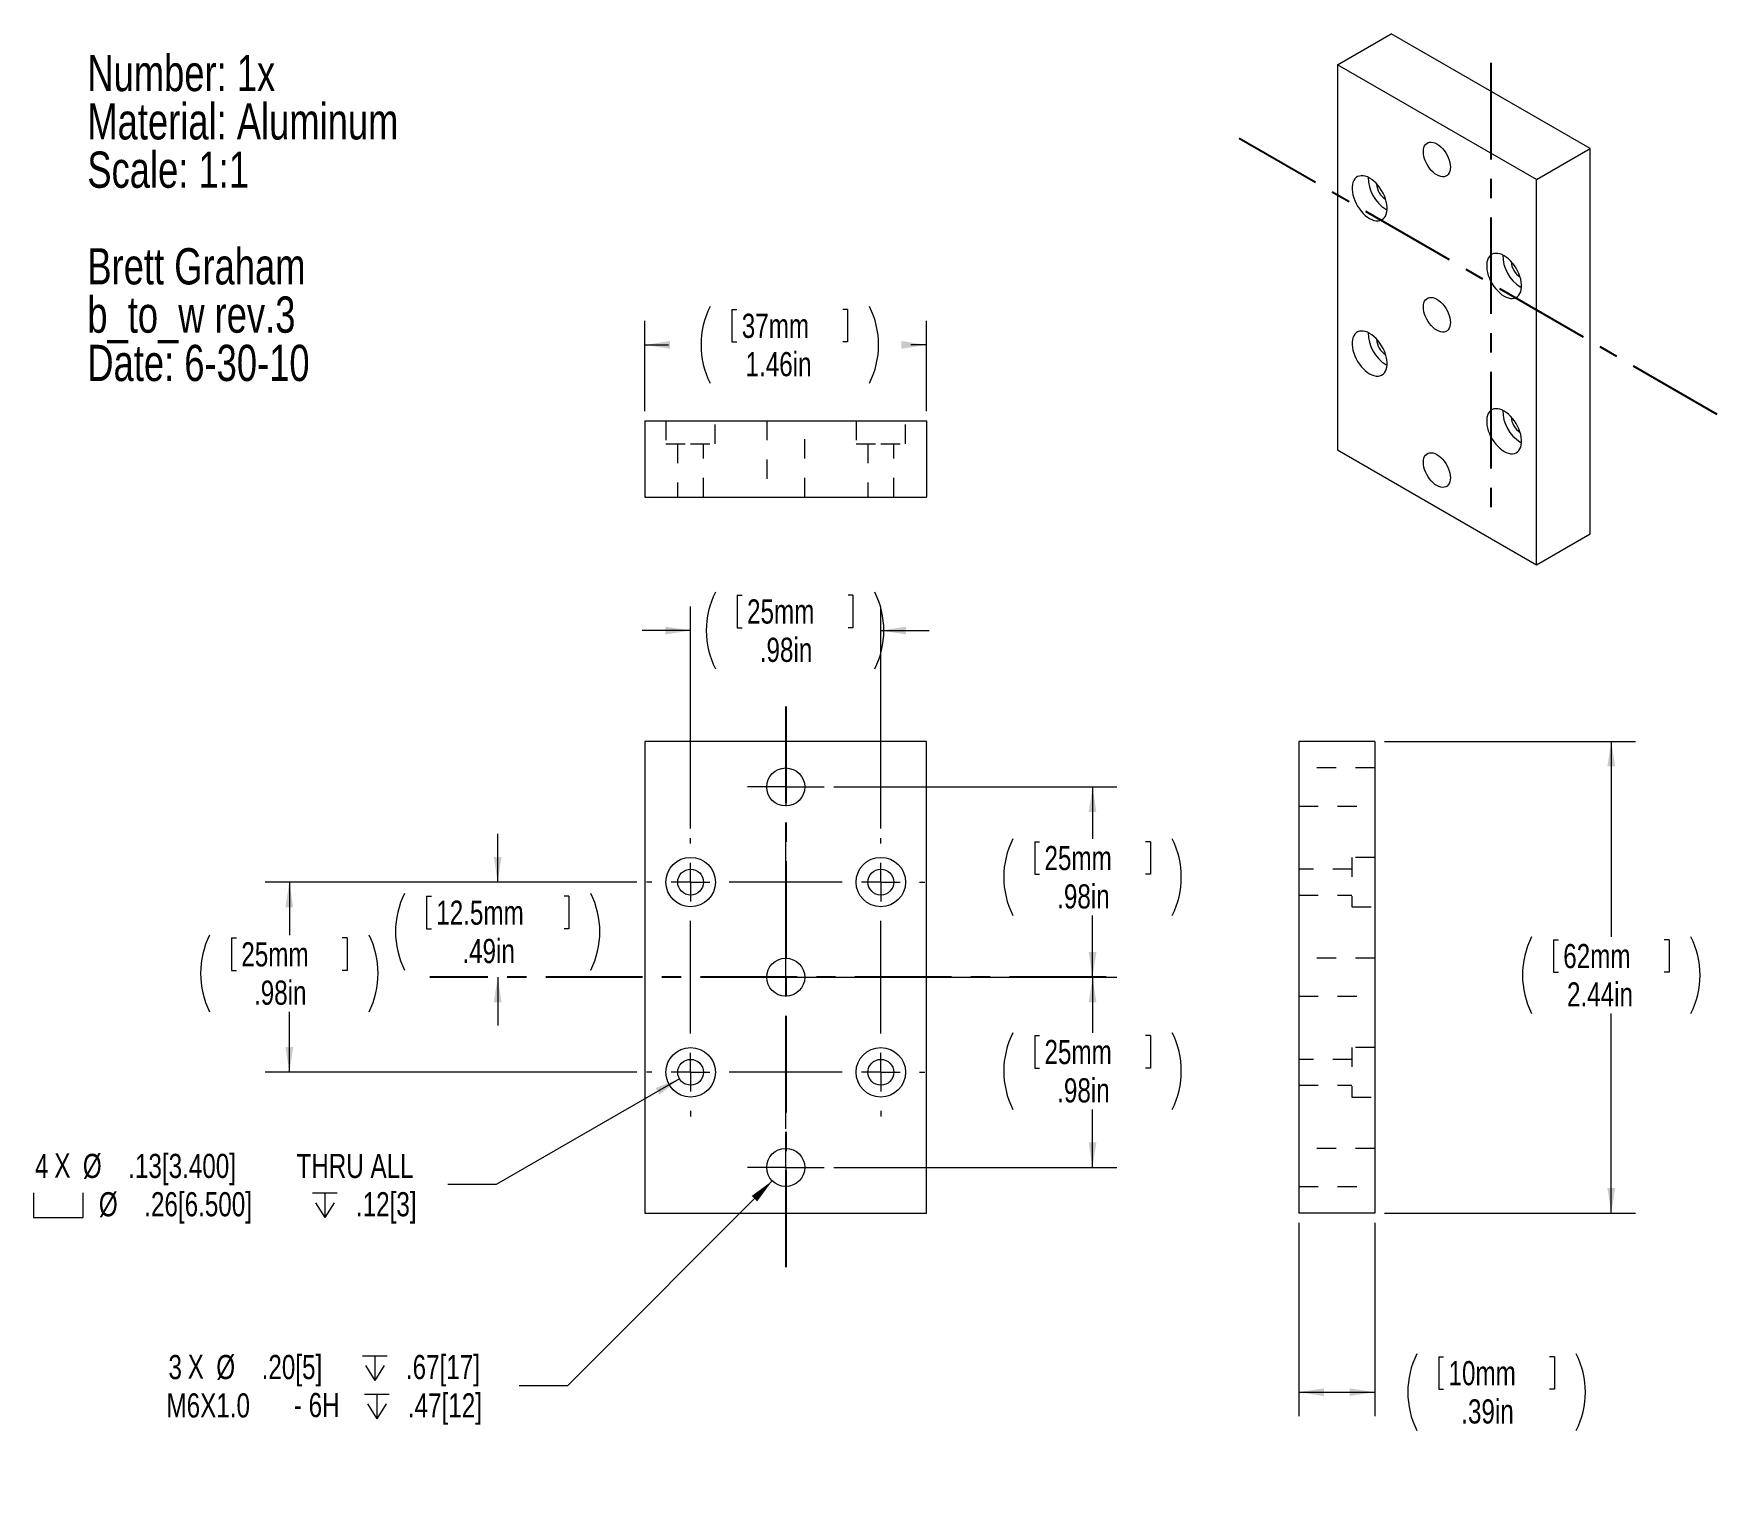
# Model space of a CAD drawing. Header units: inches. Extents: x 0.64 to 9.36, y 0.44 to 8.05.
import ezdxf

# ---------------------------------------------------------------- set-up
doc = ezdxf.new("R2010")
doc.units = ezdxf.units.IN
doc.header["$MEASUREMENT"] = 0
doc.linetypes.add('CENTERX2', pattern=[0.8, 0.5, -0.1, 0.1, -0.1])
doc.linetypes.add('HIDDEN', pattern=[0.075, 0.05, -0.025])
doc.styles.add('SLDTEXTSTYLE0', font='TXT', dxfattribs={"width": 0.75})
doc.dimstyles.new('SLDDIMSTYLE0', dxfattribs={"dimtxt": 0.125, "dimasz": 0.13, "dimexe": 0, "dimexo": 0.0625, "dimgap": 0.03125, "dimtad": 0, "dimtih": 1, "dimtoh": 1, "dimrnd": 1e-09, "dimzin": 12, "dimdsep": 46, "dimtxsty": 'SLDTEXTSTYLE0', "dimsah": 1, "dimcen": 0.09, "dimadec": 0, "dimazin": 0, "dimtfac": 1, "dimtofl": 0, "dimtmove": 0, "dimatfit": 3, "dimfxl": 1, "dimtolj": 1, "dimtzin": 12, "dimarcsym": 0})
doc.dimstyles.new('SLDDIMSTYLE1', dxfattribs={"dimtxt": 0.125, "dimasz": 0.13, "dimexe": 0, "dimexo": 0.0625, "dimgap": 0.03125, "dimtad": 0, "dimtih": 1, "dimtoh": 1, "dimrnd": 1e-09, "dimzin": 12, "dimdsep": 46, "dimtxsty": 'SLDTEXTSTYLE0', "dimsah": 1, "dimcen": 0.09, "dimadec": 0, "dimazin": 0, "dimtfac": 1, "dimtofl": 0, "dimtmove": 0, "dimatfit": 3, "dimfxl": 1, "dimtolj": 1, "dimtzin": 12, "dimarcsym": 0})
doc.dimstyles.new('SLDDIMSTYLE2', dxfattribs={"dimtxt": 0.125, "dimasz": 0.13, "dimexe": 0, "dimexo": 0.0625, "dimgap": 0.03125, "dimtad": 0, "dimtih": 1, "dimtoh": 1, "dimdec": 0, "dimrnd": 1e-09, "dimzin": 12, "dimdsep": 46, "dimtxsty": 'SLDTEXTSTYLE0', "dimsah": 1, "dimcen": 0.09, "dimadec": 0, "dimazin": 0, "dimtfac": 1, "dimtofl": 0, "dimtmove": 0, "dimatfit": 3, "dimfxl": 1, "dimtolj": 1, "dimtzin": 12, "dimarcsym": 0})

# ---------------------------------------------------------------- blocks, each defined once
blk = doc.blocks.new('SW_NOTE_0')
at = {"color": 0, "linetype": 'Continuous', "lineweight": 0, "char_height": 0.1875, "attachment_point": 1, "style": 'SLDTEXTSTYLE0'}
for s, insert in [('Number: 1x', (0, 0.2417)), ('Material: Aluminum', (0, -0.0083)), ('Scale: 1:1', (0, -0.2583)), ('Brett Graham', (0, -0.7583)), ('b_to_w rev.3', (0, -1.0083)), ('Date: 6-30-10', (0, -1.2583))]:
    blk.add_mtext(s, dxfattribs=dict(at, insert=insert))
blk = doc.blocks.new('*D2')
at = {"color": 7, "linetype": 'Continuous', "lineweight": 0}
for p, q in [((4.7839, 4.1532), (6.2479, 4.1532)), ((6.1229, 4.1532), (6.1229, 3.885)), ((5.8236, 3.8701), (5.8236, 3.7015)), ((5.8236, 3.8701), (5.849, 3.8701)), ((6.4222, 3.8701), (6.3968, 3.8701)), ((6.4222, 3.8701), (6.4222, 3.7015)), ((5.8236, 3.7015), (5.849, 3.7015)), ((6.4222, 3.7015), (6.3968, 3.7015)), ((6.1229, 3.1689), (6.1229, 3.4883)), ((4.7839, 3.1689), (6.2479, 3.1689))]:
    blk.add_line(p, q, dxfattribs=at)
for centre, start, end in [((6.1071, 3.6867), 153.43495, 206.56505), ((6.1388, 3.6867), 333.43495, 26.56505)]:
    blk.add_arc(centre, 0.4435, start, end, dxfattribs=at)
for points in [[(6.1229, 4.1532), (6.1029, 4.0232), (6.1429, 4.0232)], [(6.1229, 3.1689), (6.1429, 3.2989), (6.1029, 3.2989)]]:
    blk.add_solid(points, dxfattribs=at)
at = {"color": 7, "linetype": 'Continuous', "lineweight": 0, "char_height": 0.125, "attachment_point": 1, "style": 'SLDTEXTSTYLE0'}
for s, insert in [('25mm', (5.8744, 3.8478)), ('.98in', (5.9401, 3.6495))]:
    blk.add_mtext(s, dxfattribs=dict(at, insert=insert))
blk = doc.blocks.new('*D3')
at = {"color": 7, "linetype": 'Continuous', "lineweight": 0}
for p, q in [((4.7839, 3.1689), (6.2479, 3.1689)), ((6.1229, 3.1689), (6.1229, 2.8814)), ((5.8236, 2.8665), (5.8236, 2.6979)), ((5.8236, 2.8665), (5.849, 2.8665)), ((6.4222, 2.8665), (6.3968, 2.8665)), ((6.4222, 2.8665), (6.4222, 2.6979)), ((5.8236, 2.6979), (5.849, 2.6979)), ((6.4222, 2.6979), (6.3968, 2.6979)), ((6.1229, 2.1846), (6.1229, 2.4847)), ((4.7839, 2.1846), (6.2479, 2.1846))]:
    blk.add_line(p, q, dxfattribs=at)
for centre, start, end in [((6.1071, 2.6831), 153.43495, 206.56505), ((6.1388, 2.6831), 333.43495, 26.56505)]:
    blk.add_arc(centre, 0.4435, start, end, dxfattribs=at)
for points in [[(6.1229, 3.1689), (6.1029, 3.0389), (6.1429, 3.0389)], [(6.1229, 2.1846), (6.1429, 2.3146), (6.1029, 2.3146)]]:
    blk.add_solid(points, dxfattribs=at)
at = {"color": 7, "linetype": 'Continuous', "lineweight": 0, "char_height": 0.125, "attachment_point": 1, "style": 'SLDTEXTSTYLE0'}
for s, insert in [('25mm', (5.8744, 2.8442)), ('.98in', (5.9401, 2.6459))]:
    blk.add_mtext(s, dxfattribs=dict(at, insert=insert))
blk = doc.blocks.new('*D4')
at = {"color": 7, "linetype": 'Continuous', "lineweight": 0}
for p, q in [((3.7654, 3.661), (1.8423, 3.661)), ((1.9673, 3.661), (1.9673, 3.3869)), ((1.668, 3.372), (1.668, 3.2035)), ((1.668, 3.372), (1.6933, 3.372)), ((2.2666, 3.372), (2.2412, 3.372)), ((2.2666, 3.372), (2.2666, 3.2035)), ((1.668, 3.2035), (1.6933, 3.2035)), ((2.2666, 3.2035), (2.2412, 3.2035)), ((1.9673, 2.6768), (1.9673, 2.9903)), ((3.7654, 2.6768), (1.8423, 2.6768))]:
    blk.add_line(p, q, dxfattribs=at)
for centre, start, end in [((1.9514, 3.1886), 153.43495, 206.56505), ((1.9831, 3.1886), 333.43495, 26.56505)]:
    blk.add_arc(centre, 0.4435, start, end, dxfattribs=at)
for points in [[(1.9673, 3.661), (1.9473, 3.531), (1.9873, 3.531)], [(1.9673, 2.6768), (1.9873, 2.8068), (1.9473, 2.8068)]]:
    blk.add_solid(points, dxfattribs=at)
at = {"color": 7, "linetype": 'Continuous', "lineweight": 0, "char_height": 0.125, "attachment_point": 1, "style": 'SLDTEXTSTYLE0'}
for s, insert in [('25mm', (1.7187, 3.3497)), ('.98in', (1.7844, 3.1514))]:
    blk.add_mtext(s, dxfattribs=dict(at, insert=insert))
blk = doc.blocks.new('*D5')
at = {"color": 7, "linetype": 'Continuous', "lineweight": 0}
for p, q in [((4.2848, 5.1462), (4.2848, 4.9776)), ((4.2848, 5.1462), (4.3101, 5.1462)), ((4.8834, 5.1462), (4.858, 5.1462)), ((4.8834, 5.1462), (4.8834, 4.9776)), ((4.0434, 3.939), (4.0434, 5.0877)), ((5.0276, 3.939), (5.0276, 5.0877)), ((4.2848, 4.9776), (4.3101, 4.9776)), ((4.8834, 4.9776), (4.858, 4.9776)), ((4.0434, 4.9627), (3.7934, 4.9627)), ((5.0276, 4.9627), (5.2776, 4.9627))]:
    blk.add_line(p, q, dxfattribs=at)
for centre, start, end in [((4.5682, 4.9627), 153.43495, 206.56505), ((4.5999, 4.9627), 333.43495, 26.56505)]:
    blk.add_arc(centre, 0.4435, start, end, dxfattribs=at)
for points in [[(4.0434, 4.9627), (3.9134, 4.9827), (3.9134, 4.9427)], [(5.0276, 4.9627), (5.1576, 4.9427), (5.1576, 4.9827)]]:
    blk.add_solid(points, dxfattribs=at)
at = {"color": 7, "linetype": 'Continuous', "lineweight": 0, "char_height": 0.125, "attachment_point": 1, "style": 'SLDTEXTSTYLE0'}
for s, insert in [('25mm', (4.3355, 5.1238)), ('.98in', (4.4012, 4.9255))]:
    blk.add_mtext(s, dxfattribs=dict(at, insert=insert))
blk = doc.blocks.new('*D6')
at = {"color": 7, "linetype": 'Continuous', "lineweight": 0}
for p, q in [((3.0452, 3.661), (3.0452, 3.911)), ((3.7654, 3.661), (2.9202, 3.661)), ((2.6766, 3.5876), (2.6766, 3.4191)), ((2.6766, 3.5876), (2.702, 3.5876)), ((3.4138, 3.5876), (3.3884, 3.5876)), ((3.4138, 3.5876), (3.4138, 3.4191)), ((2.6766, 3.4191), (2.702, 3.4191)), ((3.4138, 3.4191), (3.3884, 3.4191)), ((3.0452, 3.1689), (3.0452, 2.9189))]:
    blk.add_line(p, q, dxfattribs=at)
for centre, start, end in [((2.9601, 3.4042), 153.43495, 206.56505), ((3.1304, 3.4042), 333.43495, 26.56505)]:
    blk.add_arc(centre, 0.4435, start, end, dxfattribs=at)
for points in [[(3.0452, 3.661), (3.0652, 3.791), (3.0252, 3.791)], [(3.0452, 3.1689), (3.0252, 3.0389), (3.0652, 3.0389)]]:
    blk.add_solid(points, dxfattribs=at)
at = {"color": 7, "linetype": 'Continuous', "lineweight": 0, "char_height": 0.125, "attachment_point": 1, "style": 'SLDTEXTSTYLE0'}
for s, insert in [('12.5mm', (2.7273, 3.5653)), ('.49in', (2.8624, 3.367))]:
    blk.add_mtext(s, dxfattribs=dict(at, insert=insert))
blk = doc.blocks.new('SW_SYMBOL_HOLE_SPOT')
at = {"color": 0, "linetype": 'Continuous', "lineweight": 0}
for p, q in [((0, 34.4), (0, 3)), ((63, 3), (63, 34.4)), ((0, 3), (63, 3))]:
    blk.add_line(p, q, dxfattribs=at)
blk = doc.blocks.new('SW_SYMBOL_HOLE_DEPTH')
at = {"color": 0, "linetype": 'Continuous', "lineweight": 0}
for p, q in [((0, 34.4), (31.5, 34.4)), ((3.9, 21.9), (15.7, 3)), ((15.7, 34.4), (15.7, 3)), ((27.6, 21.9), (15.7, 3))]:
    blk.add_line(p, q, dxfattribs=at)
blk = doc.blocks.new('*D7')
at = {"color": 7, "linetype": 'Continuous', "lineweight": 0}
for p, q in [((3.9854, 2.6433), (3.0373, 2.0957)), ((3.0373, 2.0957), (2.7873, 2.0957))]:
    blk.add_line(p, q, dxfattribs=at)
blk.add_solid([(3.9854, 2.6433), (3.8628, 2.5956), (3.8828, 2.561)], dxfattribs=at)
at = {"color": 7, "linetype": 'Continuous', "lineweight": 0, "xscale": 0.0040555664, "yscale": 0.0040555664, "zscale": 0.0040555664}
for name, p in [('SW_SYMBOL_HOLE_SPOT', (0.6444, 1.9127)), ('SW_SYMBOL_HOLE_DEPTH', (2.0871, 1.9127))]:
    blk.add_blockref(name, p, dxfattribs=at)
at = {"color": 7, "linetype": 'Continuous', "lineweight": 0, "char_height": 0.125, "attachment_point": 1, "style": 'SLDTEXTSTYLE0'}
for s, insert in [('4', (0.6516, 2.2548)), ('X ', (0.7512, 2.2567)), ('%%c', (0.8989, 2.2548)), ('.13[3.400]', (1.1336, 2.2548)), ('THRU ALL', (2.0042, 2.2548)), ('%%c', (0.9818, 2.0565)), ('.26[6.500]', (1.2164, 2.0565)), ('.12[3]', (2.3119, 2.0565))]:
    blk.add_mtext(s, dxfattribs=dict(at, insert=insert))
blk = doc.blocks.new('*D10')
at = {"color": 7, "linetype": 'Continuous', "lineweight": 0}
for p, q in [((4.4659, 2.115), (3.4056, 1.0547)), ((3.4056, 1.0547), (3.1556, 1.0547))]:
    blk.add_line(p, q, dxfattribs=at)
blk.add_solid([(4.4659, 2.115), (4.3598, 2.0373), (4.3881, 2.009)], dxfattribs=at)
at = {"color": 7, "linetype": 'Continuous', "lineweight": 0, "xscale": 0.0040555664, "yscale": 0.0040555664, "zscale": 0.0040555664}
for p in [(2.3455, 1.0701), (2.3558, 0.8717)]:
    blk.add_blockref('SW_SYMBOL_HOLE_DEPTH', p, dxfattribs=at)
at = {"color": 7, "linetype": 'Continuous', "lineweight": 0, "char_height": 0.125, "attachment_point": 1, "style": 'SLDTEXTSTYLE0'}
for s, insert in [('.20[5]', (1.8239, 1.2139)), ('.67[17]', (2.5702, 1.2139)), ('3', (1.3419, 1.2139)), ('X ', (1.4415, 1.2158)), ('%%c', (1.5892, 1.2139)), ('M6X1.0', (1.3316, 1.0155)), (' - 6H ', (1.9556, 1.0174)), ('.47[12]', (2.5805, 1.0155))]:
    blk.add_mtext(s, dxfattribs=dict(at, insert=insert))
blk = doc.blocks.new('SW_CENTERMARKSYMBOL_0')
at = {"color": 0, "linetype": 'Continuous', "lineweight": 0}
for p, q in [((0, 1.1843), (0, 1.2122)), ((0.9843, 1.1843), (0.9843, 1.2122)), ((0, 0.9843), (0, 1.0843)), ((0.9843, 0.9843), (0.9843, 1.0843)), ((-0.2, 0.9843), (-0.228, 0.9843)), ((0, 0.9843), (-0.1, 0.9843)), ((0, 0.9843), (0, 0.8843)), ((0, 0.9843), (0.1, 0.9843)), ((0.7843, 0.9843), (0.2, 0.9843)), ((0.9843, 0.9843), (0.8843, 0.9843)), ((0.9843, 0.9843), (0.9843, 0.8843)), ((0.9843, 0.9843), (1.0843, 0.9843)), ((1.1843, 0.9843), (1.2122, 0.9843)), ((0, 0.2), (0, 0.7843)), ((0.9843, 0.2), (0.9843, 0.7843)), ((0, 0), (0, 0.1)), ((0.9843, 0), (0.9843, 0.1)), ((-0.2, 0), (-0.228, 0)), ((0, 0), (-0.1, 0)), ((0, 0), (0, -0.1)), ((0, 0), (0.1, 0)), ((0.7843, 0), (0.2, 0)), ((0.9843, 0), (0.8843, 0)), ((0.9843, 0), (0.9843, -0.1)), ((0.9843, 0), (1.0843, 0)), ((1.1843, 0), (1.2122, 0)), ((0, -0.2), (0, -0.228)), ((0.9843, -0.2), (0.9843, -0.228))]:
    blk.add_line(p, q, dxfattribs=at)
blk = doc.blocks.new('SW_CENTERMARKSYMBOL_1')
at = {"color": 0, "linetype": 'Continuous', "lineweight": 0}
for p, q in [((0, 1.0843), (0, 1.1827)), ((0, 0.9843), (0, 1.0843)), ((-0.1, 0.9843), (-0.1984, 0.9843)), ((0, 0.9843), (-0.1, 0.9843)), ((0, 0.9843), (0, 0.8843)), ((0, 0.9843), (0.1, 0.9843)), ((0.1, 0.9843), (0.1984, 0.9843)), ((0, 0.2), (0, 0.7843)), ((0, 0), (0, 0.1)), ((-0.1, 0), (-0.1984, 0)), ((0, 0), (-0.1, 0)), ((0, 0), (0, -0.1)), ((0, 0), (0.1, 0)), ((0.1, 0), (0.1984, 0)), ((0, -0.7843), (0, -0.2)), ((0, -0.9843), (0, -0.8843)), ((-0.1, -0.9843), (-0.1984, -0.9843)), ((0, -0.9843), (-0.1, -0.9843)), ((0, -0.9843), (0, -1.0843)), ((0, -0.9843), (0.1, -0.9843)), ((0.1, -0.9843), (0.1984, -0.9843)), ((0, -1.0843), (0, -1.1827))]:
    blk.add_line(p, q, dxfattribs=at)
blk = doc.blocks.new('*D13')
at = {"color": 7, "linetype": 'Continuous', "lineweight": 0}
for p, q in [((7.6335, 4.3894), (8.9319, 4.3894)), ((8.8069, 4.3894), (8.8069, 3.3778)), ((8.5076, 3.363), (8.5076, 3.1944)), ((8.5076, 3.363), (8.533, 3.363)), ((9.1062, 3.363), (9.0808, 3.363)), ((9.1062, 3.363), (9.1062, 3.1944)), ((8.5076, 3.1944), (8.533, 3.1944)), ((9.1062, 3.1944), (9.0808, 3.1944)), ((8.8069, 1.9484), (8.8069, 2.9812)), ((7.6335, 1.9484), (8.9319, 1.9484))]:
    blk.add_line(p, q, dxfattribs=at)
for centre, start, end in [((8.791, 3.1795), 153.43495, 206.56505), ((8.8227, 3.1795), 333.43495, 26.56505)]:
    blk.add_arc(centre, 0.4435, start, end, dxfattribs=at)
for points in [[(8.8069, 4.3894), (8.7869, 4.2594), (8.8269, 4.2594)], [(8.8069, 1.9484), (8.8269, 2.0784), (8.7869, 2.0784)]]:
    blk.add_solid(points, dxfattribs=at)
at = {"color": 7, "linetype": 'Continuous', "lineweight": 0, "char_height": 0.125, "attachment_point": 1, "style": 'SLDTEXTSTYLE0'}
for s, insert in [('62mm', (8.5583, 3.3406)), ('2.44in', (8.5778, 3.1423))]:
    blk.add_mtext(s, dxfattribs=dict(at, insert=insert))
blk = doc.blocks.new('*D14')
at = {"color": 7, "linetype": 'Continuous', "lineweight": 0}
for p, q in [((7.1898, 1.8984), (7.1898, 0.8965)), ((7.5835, 1.8984), (7.5835, 0.8965)), ((7.9141, 1.2049), (7.9141, 1.0363)), ((7.9141, 1.2049), (7.9395, 1.2049)), ((8.5127, 1.2049), (8.4873, 1.2049)), ((8.5127, 1.2049), (8.5127, 1.0363)), ((7.1898, 1.0215), (7.5835, 1.0215)), ((7.5835, 1.0215), (7.5864, 1.0215)), ((7.9141, 1.0363), (7.9395, 1.0363)), ((8.5127, 1.0363), (8.4873, 1.0363))]:
    blk.add_line(p, q, dxfattribs=at)
for centre, start, end in [((8.1976, 1.0215), 153.43495, 206.56505), ((8.2292, 1.0215), 333.43495, 26.56505)]:
    blk.add_arc(centre, 0.4435, start, end, dxfattribs=at)
for points in [[(7.1898, 1.0215), (7.3198, 1.0015), (7.3198, 1.0415)], [(7.5835, 1.0215), (7.4535, 1.0415), (7.4535, 1.0015)]]:
    blk.add_solid(points, dxfattribs=at)
at = {"color": 7, "linetype": 'Continuous', "lineweight": 0, "char_height": 0.125, "attachment_point": 1, "style": 'SLDTEXTSTYLE0'}
for s, insert in [('10mm', (7.9648, 1.1826)), ('.39in', (8.0306, 0.9843))]:
    blk.add_mtext(s, dxfattribs=dict(at, insert=insert))
blk = doc.blocks.new('*D15')
at = {"color": 7, "linetype": 'Continuous', "lineweight": 0}
for p, q in [((4.2574, 6.6245), (4.2574, 6.4559)), ((4.2574, 6.6245), (4.2828, 6.6245)), ((4.856, 6.6245), (4.8306, 6.6245)), ((4.856, 6.6245), (4.856, 6.4559)), ((3.8071, 6.0973), (3.8071, 6.566)), ((5.2638, 6.0973), (5.2638, 6.566)), ((4.2574, 6.4559), (4.2828, 6.4559)), ((4.856, 6.4559), (4.8306, 6.4559)), ((3.8071, 6.441), (3.9297, 6.441)), ((5.2638, 6.441), (5.1837, 6.441))]:
    blk.add_line(p, q, dxfattribs=at)
for centre, start, end in [((4.5408, 6.441), 153.43495, 206.56505), ((4.5725, 6.441), 333.43495, 26.56505)]:
    blk.add_arc(centre, 0.4435, start, end, dxfattribs=at)
for points in [[(3.8071, 6.441), (3.9371, 6.421), (3.9371, 6.461)], [(5.2638, 6.441), (5.1338, 6.461), (5.1338, 6.421)]]:
    blk.add_solid(points, dxfattribs=at)
at = {"color": 7, "linetype": 'Continuous', "lineweight": 0, "char_height": 0.125, "attachment_point": 1, "style": 'SLDTEXTSTYLE0'}
for s, insert in [('37mm', (4.3081, 6.6021)), ('1.46in', (4.3276, 6.4038))]:
    blk.add_mtext(s, dxfattribs=dict(at, insert=insert))

msp = doc.modelspace()

# ---------------------------------------------------------------- linework, layer by layer
at = {"color": 7, "linetype": 'Continuous', "lineweight": 15}
for p, q in [((7.3896, 7.8907), (7.6679, 8.0514)), ((8.698, 7.4568), (7.6679, 8.0514)), ((8.4196, 7.2961), (7.3896, 7.8907)), ((7.3896, 7.8907), (7.3896, 5.8976)), ((8.4196, 7.2961), (8.698, 7.4568)), ((8.698, 5.4637), (8.698, 7.4568)), ((8.4196, 5.3029), (8.4196, 7.2961)), ((7.6401, 7.1433), (7.6468, 7.1397)), ((8.3361, 6.7415), (8.3428, 6.7379)), ((7.6401, 6.3396), (7.6468, 6.336)), ((3.8071, 6.0473), (3.8071, 5.6536)), ((3.8071, 6.0473), (5.2638, 6.0473)), ((5.2638, 6.0473), (5.2638, 5.6536)), ((8.3361, 5.9378), (8.3428, 5.9342)), ((7.3896, 5.8976), (8.4196, 5.3029)), ((3.8071, 5.6536), (5.2638, 5.6536)), ((8.4196, 5.3029), (8.698, 5.4637)), ((3.8071, 4.3894), (3.8071, 1.9484)), ((5.2638, 4.3894), (3.8071, 4.3894)), ((5.2638, 1.9484), (5.2638, 4.3894)), ((7.5835, 4.3894), (7.1898, 4.3894)), ((7.1898, 4.3894), (7.1898, 1.9484)), ((7.5835, 4.3894), (7.5835, 1.9484)), ((3.8071, 1.9484), (5.2638, 1.9484)), ((7.5835, 1.9484), (7.1898, 1.9484))]:
    msp.add_line(p, q, dxfattribs=at)
at = {"color": 7, "linetype": 'CENTERX2'}
for p, q in [((8.183, 7.9008), (8.183, 5.5184)), ((9.3556, 6.0806), (6.8808, 7.5092)), ((4.5355, 4.569), (4.5355, 1.6514)), ((6.1939, 3.1689), (2.694, 3.1689))]:
    msp.add_line(p, q, dxfattribs=at)
at = {"color": 7, "linetype": 'HIDDEN', "lineweight": 0}
for p, q in [((3.9154, 5.9292), (4.0434, 5.9292)), ((4.0434, 5.9292), (4.1713, 5.9292)), ((4.8997, 5.9292), (5.0276, 5.9292)), ((5.0276, 5.9292), (5.1556, 5.9292)), ((7.4654, 3.789), (7.4654, 3.5331)), ((7.4654, 2.8047), (7.4654, 2.5488))]:
    msp.add_line(p, q, dxfattribs=at)
at = {"color": 7, "linetype": 'Continuous', "lineweight": 15, "flags": 128}
for points in [[(7.9046, 7.4809), (7.9145, 7.4743), (7.9242, 7.4663), (7.9335, 7.4569), (7.9422, 7.4464), (7.9501, 7.4349), (7.9572, 7.4228), (7.9631, 7.4102), (7.9679, 7.3973), (7.9713, 7.3846), (7.9735, 7.3722), (7.9742, 7.3603), (7.9735, 7.3493), (7.9713, 7.3393), (7.9679, 7.3306), (7.9631, 7.3233), (7.9572, 7.3175), (7.9501, 7.3135), (7.9422, 7.3112), (7.9335, 7.3107), (7.9242, 7.3121), (7.9145, 7.3152), (7.9046, 7.3201), (7.8947, 7.3267), (7.885, 7.3347), (7.8757, 7.3441), (7.8669, 7.3546), (7.859, 7.3661), (7.852, 7.3782), (7.846, 7.3909), (7.8413, 7.4037), (7.8378, 7.4164), (7.8357, 7.4288), (7.835, 7.4407), (7.8357, 7.4517), (7.8378, 7.4617), (7.8413, 7.4704), (7.846, 7.4778), (7.852, 7.4835), (7.859, 7.4876), (7.8669, 7.4898), (7.8757, 7.4903), (7.885, 7.4889), (7.8947, 7.4858), (7.9046, 7.4809)], [(7.5566, 7.0951), (7.5679, 7.0893), (7.5791, 7.0854), (7.5899, 7.0832), (7.6002, 7.0828), (7.6098, 7.0843), (7.6185, 7.0876), (7.6263, 7.0927), (7.633, 7.0995), (7.6385, 7.1078), (7.6426, 7.1176), (7.6455, 7.1287), (7.6469, 7.1409), (7.6469, 7.154), (7.6455, 7.1678), (7.6426, 7.1822), (7.6385, 7.1968), (7.633, 7.2114), (7.6263, 7.2259), (7.6185, 7.24), (7.6098, 7.2534), (7.6002, 7.2659), (7.5899, 7.2775), (7.5791, 7.2878), (7.5679, 7.2967), (7.5566, 7.304), (7.5452, 7.3098), (7.5341, 7.3137), (7.5233, 7.3159), (7.513, 7.3163), (7.5034, 7.3148), (7.4947, 7.3115), (7.4869, 7.3064), (7.4802, 7.2996), (7.4747, 7.2913), (7.4705, 7.2815), (7.4677, 7.2704), (7.4663, 7.2582), (7.4663, 7.2451), (7.4677, 7.2313), (7.4705, 7.2169), (7.4747, 7.2023), (7.4802, 7.1877), (7.4869, 7.1732), (7.4947, 7.1591), (7.5034, 7.1457), (7.513, 7.1332), (7.5233, 7.1216), (7.5341, 7.1113), (7.5452, 7.1024), (7.5566, 7.0951)], [(8.2526, 6.6933), (8.2639, 6.6876), (8.2751, 6.6836), (8.2859, 6.6814), (8.2961, 6.6811), (8.3057, 6.6825), (8.3145, 6.6859), (8.3223, 6.6909), (8.3289, 6.6977), (8.3344, 6.706), (8.3386, 6.7158), (8.3414, 6.7269), (8.3429, 6.7391), (8.3429, 6.7522), (8.3414, 6.766), (8.3386, 6.7804), (8.3344, 6.795), (8.3289, 6.8097), (8.3223, 6.8241), (8.3145, 6.8382), (8.3057, 6.8516), (8.2961, 6.8642), (8.2859, 6.8757), (8.2751, 6.886), (8.2639, 6.8949), (8.2526, 6.9023), (8.2412, 6.908), (8.2301, 6.912), (8.2193, 6.9141), (8.209, 6.9145), (8.1994, 6.913), (8.1906, 6.9097), (8.1828, 6.9046), (8.1762, 6.8979), (8.1707, 6.8895), (8.1665, 6.8797), (8.1637, 6.8687), (8.1623, 6.8565), (8.1623, 6.8433), (8.1637, 6.8295), (8.1665, 6.8152), (8.1707, 6.8005), (8.1762, 6.7859), (8.1828, 6.7714), (8.1906, 6.7574), (8.1994, 6.7439), (8.209, 6.7314), (8.2193, 6.7199), (8.2301, 6.7096), (8.2412, 6.7007), (8.2526, 6.6933)], [(7.9046, 6.6772), (7.9145, 6.6707), (7.9242, 6.6626), (7.9335, 6.6532), (7.9422, 6.6427), (7.9501, 6.6312), (7.9572, 6.6191), (7.9631, 6.6065), (7.9679, 6.5937), (7.9713, 6.5809), (7.9735, 6.5685), (7.9742, 6.5566), (7.9735, 6.5456), (7.9713, 6.5356), (7.9679, 6.5269), (7.9631, 6.5196), (7.9572, 6.5138), (7.9501, 6.5098), (7.9422, 6.5075), (7.9335, 6.507), (7.9242, 6.5084), (7.9145, 6.5116), (7.9046, 6.5165), (7.8947, 6.523), (7.885, 6.531), (7.8757, 6.5404), (7.8669, 6.5509), (7.859, 6.5624), (7.852, 6.5746), (7.846, 6.5872), (7.8413, 6.6), (7.8378, 6.6127), (7.8357, 6.6252), (7.835, 6.637), (7.8357, 6.648), (7.8378, 6.658), (7.8413, 6.6668), (7.846, 6.6741), (7.852, 6.6798), (7.859, 6.6839), (7.8669, 6.6862), (7.8757, 6.6866), (7.885, 6.6853), (7.8947, 6.6821), (7.9046, 6.6772)], [(7.5566, 6.2914), (7.5679, 6.2857), (7.5791, 6.2817), (7.5899, 6.2795), (7.6002, 6.2792), (7.6098, 6.2806), (7.6185, 6.284), (7.6263, 6.289), (7.633, 6.2958), (7.6385, 6.3041), (7.6426, 6.3139), (7.6455, 6.325), (7.6469, 6.3372), (7.6469, 6.3503), (7.6455, 6.3641), (7.6426, 6.3785), (7.6385, 6.3931), (7.633, 6.4078), (7.6263, 6.4222), (7.6185, 6.4363), (7.6098, 6.4497), (7.6002, 6.4623), (7.5899, 6.4738), (7.5791, 6.4841), (7.5679, 6.493), (7.5566, 6.5003), (7.5452, 6.5061), (7.5341, 6.5101), (7.5233, 6.5122), (7.513, 6.5126), (7.5034, 6.5111), (7.4947, 6.5078), (7.4869, 6.5027), (7.4802, 6.496), (7.4747, 6.4876), (7.4705, 6.4778), (7.4677, 6.4668), (7.4663, 6.4546), (7.4663, 6.4414), (7.4677, 6.4276), (7.4705, 6.4133), (7.4747, 6.3986), (7.4802, 6.384), (7.4869, 6.3695), (7.4947, 6.3555), (7.5034, 6.342), (7.513, 6.3295), (7.5233, 6.318), (7.5341, 6.3077), (7.5452, 6.2988), (7.5566, 6.2914)], [(8.2526, 5.8896), (8.2639, 5.8839), (8.2751, 5.8799), (8.2859, 5.8777), (8.2961, 5.8774), (8.3057, 5.8789), (8.3145, 5.8822), (8.3223, 5.8873), (8.3289, 5.894), (8.3344, 5.9023), (8.3386, 5.9121), (8.3414, 5.9232), (8.3429, 5.9354), (8.3429, 5.9485), (8.3414, 5.9624), (8.3386, 5.9767), (8.3344, 5.9913), (8.3289, 6.006), (8.3223, 6.0204), (8.3145, 6.0345), (8.3057, 6.0479), (8.2961, 6.0605), (8.2859, 6.072), (8.2751, 6.0823), (8.2639, 6.0912), (8.2526, 6.0986), (8.2412, 6.1043), (8.2301, 6.1083), (8.2193, 6.1105), (8.209, 6.1108), (8.1994, 6.1093), (8.1906, 6.106), (8.1828, 6.1009), (8.1762, 6.0942), (8.1707, 6.0858), (8.1665, 6.0761), (8.1637, 6.065), (8.1623, 6.0528), (8.1623, 6.0397), (8.1637, 6.0258), (8.1665, 6.0115), (8.1707, 5.9969), (8.1762, 5.9822), (8.1828, 5.9677), (8.1906, 5.9537), (8.1994, 5.9403), (8.209, 5.9277), (8.2193, 5.9162), (8.2301, 5.9059), (8.2412, 5.897), (8.2526, 5.8896)], [(7.9046, 5.8735), (7.9145, 5.867), (7.9242, 5.8589), (7.9335, 5.8496), (7.9422, 5.839), (7.9501, 5.8276), (7.9572, 5.8154), (7.9631, 5.8028), (7.9679, 5.79), (7.9713, 5.7772), (7.9735, 5.7648), (7.9742, 5.753), (7.9735, 5.7419), (7.9713, 5.7319), (7.9679, 5.7232), (7.9631, 5.7159), (7.9572, 5.7101), (7.9501, 5.7061), (7.9422, 5.7038), (7.9335, 5.7033), (7.9242, 5.7047), (7.9145, 5.7079), (7.9046, 5.7128), (7.8947, 5.7193), (7.885, 5.7273), (7.8757, 5.7367), (7.8669, 5.7473), (7.859, 5.7587), (7.852, 5.7709), (7.846, 5.7835), (7.8413, 5.7963), (7.8378, 5.809), (7.8357, 5.8215), (7.835, 5.8333), (7.8357, 5.8443), (7.8378, 5.8543), (7.8413, 5.8631), (7.846, 5.8704), (7.852, 5.8761), (7.859, 5.8802), (7.8669, 5.8825), (7.8757, 5.8829), (7.885, 5.8816), (7.8947, 5.8784), (7.9046, 5.8735)]]:
    msp.add_lwpolyline(points, dxfattribs=at)
at = {"color": 7, "linetype": 'Continuous', "lineweight": 15}
for centre, radius in [((4.5355, 4.1532), 0.0984), ((4.0434, 3.661), 0.128), ((5.0276, 3.661), 0.128), ((4.0434, 3.661), 0.0669), ((5.0276, 3.661), 0.0669), ((4.5355, 3.1689), 0.0984), ((4.0434, 2.6768), 0.128), ((5.0276, 2.6768), 0.128), ((4.0434, 2.6768), 0.0669), ((5.0276, 2.6768), 0.0669), ((4.5355, 2.1846), 0.0984)]:
    msp.add_circle(centre, radius, dxfattribs=at)
for centre, radius, start, end in [((7.7419, 7.3061), 0.1921, 179.55584, 237.98254), ((7.6952, 7.2796), 0.1026, 182.90859, 237.49802), ((8.4379, 6.9043), 0.1921, 179.55584, 237.98254), ((8.3912, 6.8778), 0.1026, 182.90859, 237.49802), ((7.7419, 6.5024), 0.1921, 179.55584, 237.98254), ((7.6952, 6.4759), 0.1026, 182.90859, 237.49802), ((8.4379, 6.1007), 0.1921, 179.55584, 237.98254), ((8.3912, 6.0742), 0.1026, 182.90859, 237.49802)]:
    msp.add_arc(centre, radius, start, end, dxfattribs=at)
at = {"color": 7, "linetype": 'HIDDEN', "lineweight": 0}
for points in [[(3.9154, 6.0473), (3.9154, 5.9292)], [(4.1713, 5.9292), (4.1713, 6.0473)], [(4.4371, 6.0473), (4.4371, 5.6536)], [(4.6339, 5.6536), (4.6339, 6.0473)], [(4.8997, 6.0473), (4.8997, 5.9292)], [(5.1556, 5.9292), (5.1556, 6.0473)], [(3.9764, 5.9292), (3.9764, 5.6536)], [(4.1103, 5.6536), (4.1103, 5.9292)], [(4.9607, 5.9292), (4.9607, 5.6536)], [(5.0945, 5.6536), (5.0945, 5.9292)], [(7.5835, 4.2516), (7.1898, 4.2516)], [(7.1898, 4.0547), (7.5835, 4.0547)], [(7.5835, 3.789), (7.4654, 3.789)], [(7.4654, 3.728), (7.1898, 3.728)], [(7.1898, 3.5941), (7.4654, 3.5941)], [(7.4654, 3.5331), (7.5835, 3.5331)], [(7.5835, 3.2673), (7.1898, 3.2673)], [(7.1898, 3.0705), (7.5835, 3.0705)], [(7.5835, 2.8047), (7.4654, 2.8047)], [(7.4654, 2.7437), (7.1898, 2.7437)], [(7.1898, 2.6098), (7.4654, 2.6098)], [(7.4654, 2.5488), (7.5835, 2.5488)], [(7.5835, 2.2831), (7.1898, 2.2831)], [(7.1898, 2.0862), (7.5835, 2.0862)]]:
    msp.add_open_spline(points, degree=1, dxfattribs=at)

# ---------------------------------------------------------------- block references
at = {"color": 7, "linetype": 'Continuous', "lineweight": 0}
for name, p in [('SW_NOTE_0', (0.9221, 7.6997)), ('SW_CENTERMARKSYMBOL_1', (4.5355, 3.1689)), ('SW_CENTERMARKSYMBOL_0', (4.0434, 2.6768))]:
    msp.add_blockref(name, p, dxfattribs=at)

# ---------------------------------------------------------------- dimensions: what is measured, and where the dimension line sits
for base, p1, p2, dimstyle, picture, middle in [((5.2638, 6.441), (3.8071, 6.0473), (5.2638, 6.0473), 'SLDDIMSTYLE0', '*D15', (4.5567, 6.441)), ((5.0276, 4.9627), (4.0434, 3.889), (5.0276, 3.889), 'SLDDIMSTYLE1', '*D5', (4.5841, 4.9627)), ((7.1898, 1.0215), (7.5835, 1.9484), (7.1898, 1.9484), 'SLDDIMSTYLE0', '*D14', (8.2134, 1.0215))]:
    dim = msp.add_linear_dim(base=base, p1=p1, p2=p2, text='(<>)', dimstyle=dimstyle, dxfattribs=at)
    dim.commit()
    dim.dimension.update_dxf_attribs({"geometry": picture, "text_midpoint": middle, "dimtype": 160})
for p1, p2, text, picture, middle in [((7.4492, 4.6439), (3.9854, 2.6433), '<>X %%c .13[3.400] THRU ALL\\P{\\fGDT;v}%%c .26[6.500] {\\fGDT;x} .12[3]\\P', '*D7', (1.7014, 2.0957)), ((6.5872, 4.2364), (4.4659, 2.115), '<>X %%c .20[5] {\\fGDT;x} .67[17]\\PM6X1.0 - 6H {\\fGDT;x} .47[12]\\P', '*D10', (2.2254, 1.0547))]:
    dim = msp.add_diameter_dim_2p(p1=p1, p2=p2, text=text, dimstyle='SLDDIMSTYLE2', override={"dimpost": '<>'}, dxfattribs=at)
    dim.commit()
    dim.dimension.update_dxf_attribs({"geometry": picture, "text_midpoint": middle, "dimtype": 163})
for base, p1, p2, dimstyle, picture, middle in [((8.8069, 1.9484), (7.5835, 4.3894), (7.5835, 1.9484), 'SLDDIMSTYLE0', '*D13', (8.8069, 3.1795)), ((6.1229, 3.1689), (4.7339, 4.1532), (4.7339, 3.1689), 'SLDDIMSTYLE0', '*D2', (6.1229, 3.6867)), ((3.0452, 3.1689), (3.8154, 3.661), (2.694, 3.1689), 'SLDDIMSTYLE1', '*D6', (3.0452, 3.4042)), ((1.9673, 2.6768), (3.8154, 3.661), (3.8154, 2.6768), 'SLDDIMSTYLE0', '*D4', (1.9673, 3.1886)), ((6.1229, 2.1846), (4.7339, 3.1689), (4.7339, 2.1846), 'SLDDIMSTYLE0', '*D3', (6.1229, 2.6831))]:
    dim = msp.add_linear_dim(base=base, p1=p1, p2=p2, angle=90, text='(<>)', dimstyle=dimstyle, dxfattribs=at)
    dim.commit()
    dim.dimension.update_dxf_attribs({"geometry": picture, "text_midpoint": middle, "dimtype": 160})

doc.saveas('drawing.dxf')
